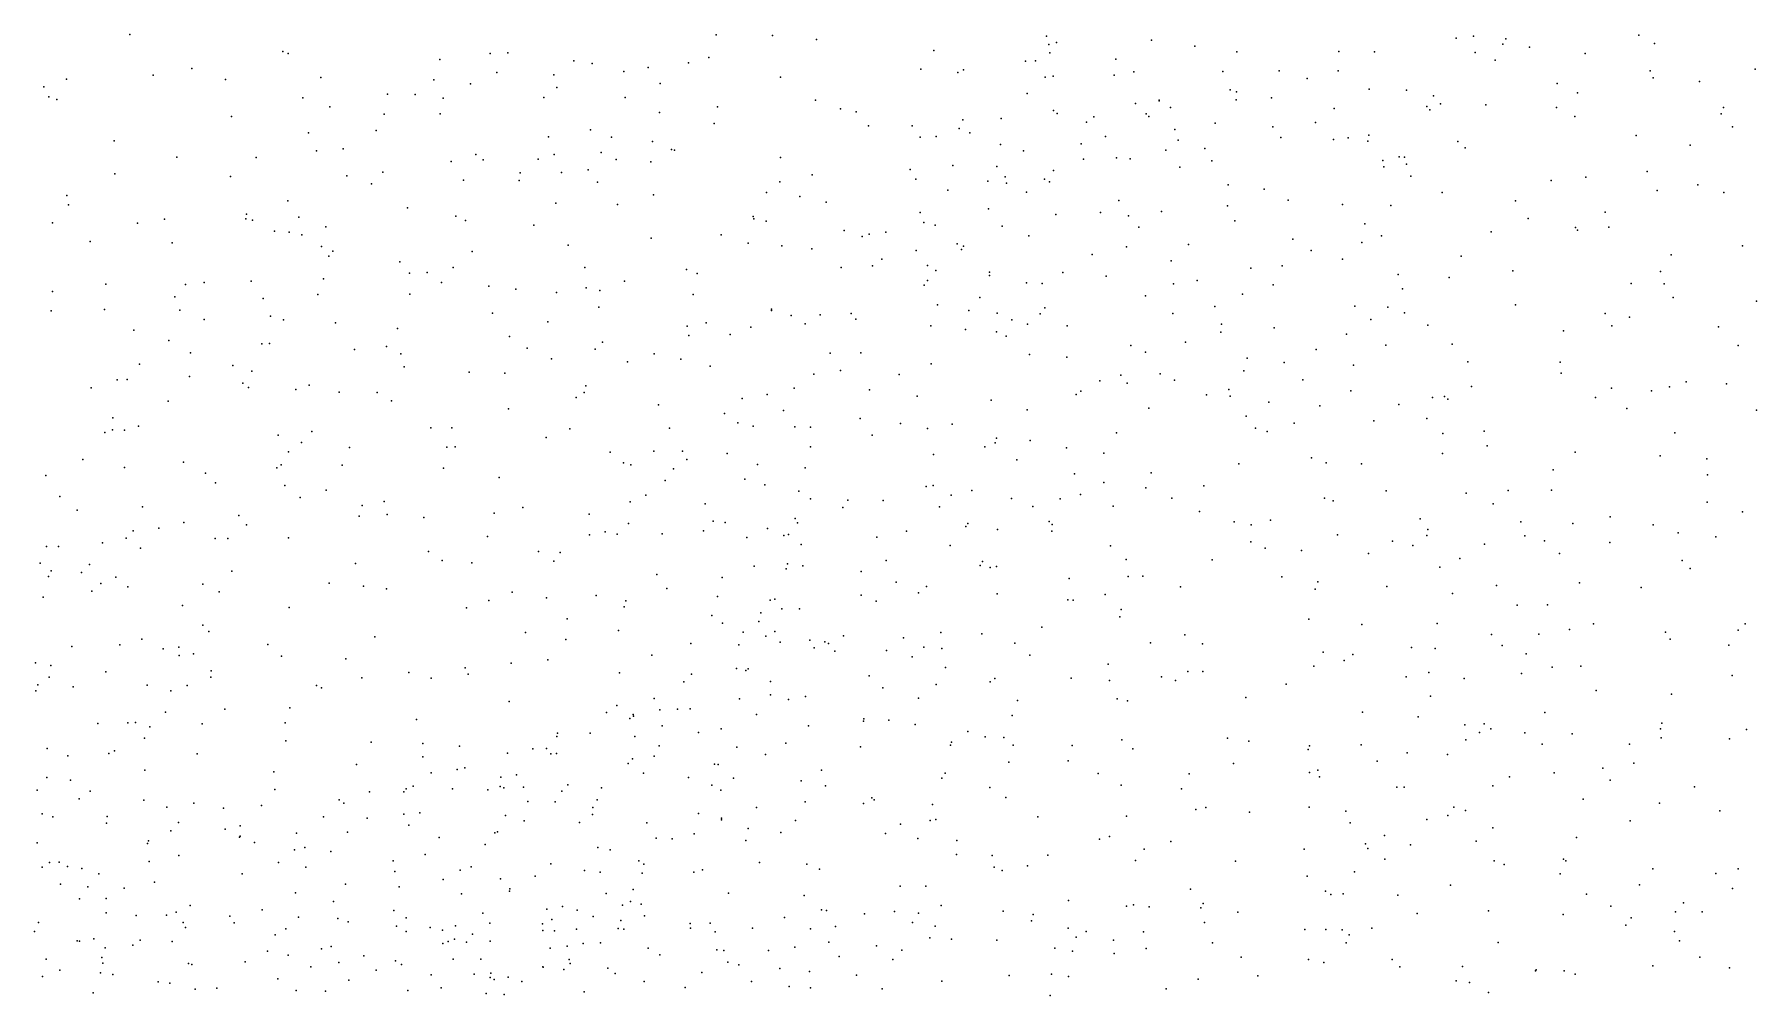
# Model space of a CAD drawing. Header units: metres. Extents: x -24.3 to 24.3, y -27.7 to 27.7.
# Drawn here: x -9.23 to -6.21, y 3.393 to 5.078 of the extents above; entities that cross this region are included whole.
import ezdxf

# ---------------------------------------------------------------- set-up
doc = ezdxf.new("R2010")
doc.units = ezdxf.units.M

msp = doc.modelspace()

# ---------------------------------------------------------------- linework, layer by layer
for p in [(-9.0624, 5.0783, -16.0435), (-8.0343, 5.0776, 25.9409), (-7.9355, 5.0762, -14.3104), (-7.4552, 5.0754, -21.691), (-6.7064, 5.0752, 22.313), (-6.4162, 5.0772, 0.6015), (-8.794, 5.0481, 14.1369), (-8.7846, 5.0451, 15.2325), (-8.4305, 5.0447, 15.3175), (-8.3997, 5.0463, 20.6297), (-7.8583, 5.0697, 21.6831), (-7.6524, 5.0503, -18.3845), (-7.4508, 5.0606, 24.6989), (-7.4494, 5.0462, 25.8834), (-7.4377, 5.0644, 23.1946), (-7.271, 5.0681, 23.5625), (-7.1949, 5.0576, 23.4334), (-7.121, 5.0478, 21.7933), (-6.9423, 5.0482, 21.9773), (-6.8796, 5.0479, 23.1555), (-6.7368, 5.0719, 23.0774), (-6.7036, 5.0468, 22.4634), (-6.6551, 5.061, 18.2451), (-6.6497, 5.0704, 22.5732), (-6.608, 5.056, 15.0226), (-6.5103, 5.0451, 18.8108), (-6.3887, 5.0622, 19.4155), (-8.9537, 5.0184, -14.7316), (-8.5187, 5.0345, 19.3454), (-8.2841, 5.0319, -1.5922), (-8.2517, 5.0271, 20.9364), (-8.1963, 5.0135, 15.3211), (-8.1536, 5.0205, 21.3199), (-8.0828, 5.0288, 18.6435), (-8.0469, 5.0379, -7.9196), (-7.6753, 5.0176, 23.9302), (-7.6005, 5.016, 15.2027), (-7.4917, 5.0316, -20.0489), (-7.4745, 5.0321, -0.7698), (-7.3334, 5.0352, 23.9701), (-7.1456, 5.0131, 25.0671), (-7.0468, 5.0142, 21.8897), (-6.9434, 5.0143, 18.3939), (-6.668, 5.0332, 22.7576), (-6.3965, 5.0142, 14.9893), (-6.2122, 5.0175, 19.8207), (-9.213, 4.9866, -6.2354), (-9.1736, 4.9998, 15.268), (-9.0216, 5.0069, 15.2474), (-8.8945, 4.9995, -16.3352), (-8.7275, 5.0026, 19.6294), (-8.5292, 4.9988, 20.4329), (-8.4652, 4.9914, 20.5329), (-8.4186, 5.0118, 19.158), (-8.3187, 5.0074, 20.81), (-8.3138, 4.9851, 15.3216), (-8.1325, 4.9922, 21.4488), (-7.9215, 5.0031, 15.3229), (-7.6103, 5.0115, 21.6872), (-7.4573, 5.0031, 15.1529), (-7.4432, 5.0051, 24.5186), (-7.3366, 5.0068, 15.1125), (-7.3018, 5.0126, 24.9714), (-6.9978, 5.001, 23.206), (-6.5598, 4.9922, 18.308), (-6.3911, 5.0024, 18.2071), (-6.3101, 4.9958, 18.4085), (-9.2042, 4.9687, -15.2209), (-9.1902, 4.964, -15.661), (-8.759, 4.9669, 19.8797), (-8.6107, 4.9735, 20.3142), (-8.5619, 4.9728, 25.9729), (-8.5132, 4.9663, -1.7567), (-8.3366, 4.9678, 25.9334), (-8.1941, 4.9679, 21.1992), (-7.86, 4.9628, 18.6794), (-7.4891, 4.9749, -20.5312), (-7.2991, 4.9572, 14.1319), (-7.2574, 4.9633, 22.8139), (-7.2574, 4.9619, 25.1061), (-7.1329, 4.9813, 25.4285), (-7.1227, 4.9638, 15.0437), (-7.1217, 4.9778, 25.2848), (-7.0607, 4.9671, 18.489), (-6.8892, 4.9823, 22.0744), (-6.8235, 4.9805, 22.9683), (-6.7763, 4.9708, 22.3239), (-6.7643, 4.9569, 22.7498), (-6.6845, 4.9548, 0.242), (-6.5239, 4.9761, 14.9727), (-8.8841, 4.9345, 26.0715), (-8.7118, 4.9515, 20.0424), (-8.6162, 4.9386, 15.2991), (-8.518, 4.9391, -9.0482), (-8.1339, 4.9415, -8.1847), (-8.0375, 4.9223, 21.5643), (-8.032, 4.9515, 15.3257), (-7.816, 4.9477, 25.867), (-7.7889, 4.9423, 21.6743), (-7.6015, 4.9286, 24.7555), (-7.5348, 4.9307, -21.2827), (-7.4427, 4.945, 24.874), (-7.4363, 4.9396, 24.4103), (-7.3848, 4.9243, 25.0174), (-7.372, 4.9339, 21.7431), (-7.2803, 4.939, 23.8617), (-7.2753, 4.9342, 18.5996), (-7.2378, 4.9501, 25.6577), (-7.1594, 4.9225, -0.3669), (-6.9834, 4.924, 22.013), (-6.9508, 4.9483, 14.9867), (-6.7878, 4.9521, 18.3441), (-6.7829, 4.9463, 22.3794), (-6.561, 4.9501, -23.6936), (-6.5283, 4.9344, 0.4723), (-6.2717, 4.9392, -13.7827), (-6.2676, 4.9501, 14.9303), (-8.7491, 4.9059, 26.0719), (-8.6304, 4.9097, 19.3955), (-8.3284, 4.8986, -8.7822), (-8.2549, 4.9112, 20.9804), (-8.2178, 4.898, -7.2971), (-7.7674, 4.918, 24.2075), (-7.6904, 4.9178, -22.4913), (-7.6767, 4.8984, 21.6864), (-7.6486, 4.8994, 18.7112), (-7.608, 4.9136, -22.9871), (-7.5895, 4.9058, 23.262), (-7.3516, 4.8996, 24.1705), (-7.2299, 4.9115, 25.4538), (-7.2244, 4.893, 21.8368), (-7.0581, 4.9165, 14.1103), (-7.0442, 4.8978, 25.2577), (-6.9517, 4.8943, 18.4787), (-6.9258, 4.8968, -0.084), (-6.8899, 4.9014, 23.089), (-6.4211, 4.9009, 22.0909), (-6.2519, 4.9162, 18.4911), (-9.0898, 4.892, -9.4443), (-8.9802, 4.863, 15.243), (-8.841, 4.8626, 19.7436), (-8.7353, 4.874, 19.4819), (-8.6881, 4.8776, 20.2262), (-8.4558, 4.8676, 15.3456), (-8.3185, 4.868, 18.8401), (-8.236, 4.8712, 25.9256), (-8.1461, 4.8903, -7.7479), (-8.1127, 4.8764, 18.6937), (-8.1073, 4.8751, 14.0268), (-7.9215, 4.8627, 21.6184), (-7.5355, 4.8853, 25.7285), (-7.4955, 4.874, 24.7362), (-7.3941, 4.8866, 25.6684), (-7.332, 4.8622, 25.2838), (-7.2458, 4.8752, 15.0889), (-7.1771, 4.8782, 23.5841), (-6.8913, 4.8912, -14.0247), (-6.8367, 4.8634, 22.4103), (-6.8274, 4.8633, 18.4393), (-6.734, 4.8903, 14.0355), (-6.7208, 4.8792, 14.9359), (-6.3264, 4.8842, 13.9056), (-9.0887, 4.8337, 26.0527), (-8.6188, 4.8369, 20.4104), (-8.4989, 4.8557, 20.5754), (-8.4427, 4.8587, -17.0074), (-8.3781, 4.8357, 18.9467), (-8.3466, 4.8593, 26.0225), (-8.3055, 4.8363, -7.0833), (-8.2586, 4.8407, 21.0856), (-8.2095, 4.8592, 15.3388), (-8.1488, 4.8548, -17.3813), (-7.8658, 4.8319, 18.7283), (-7.6942, 4.8412, 25.736), (-7.619, 4.8487, 15.2231), (-7.5424, 4.847, 21.7119), (-7.4429, 4.8399, 15.1487), (-7.39, 4.8597, 24.3143), (-7.3083, 4.8603, 24.059), (-7.2215, 4.8458, 23.7436), (-7.1653, 4.8569, 22.5871), (-6.8652, 4.8573, 22.9803), (-6.8633, 4.8461, 14.9401), (-6.8237, 4.8508, 22.8678), (-6.4016, 4.8382, 14.891), (-8.8857, 4.8292, -9.2604), (-8.6822, 4.8304, 15.2892), (-8.6387, 4.8165, 26.1341), (-8.4776, 4.8226, -6.9344), (-8.3796, 4.8222, 20.775), (-8.2425, 4.8191, 18.7447), (-7.9228, 4.8201, 15.3417), (-7.6841, 4.8247, -22.0723), (-7.6279, 4.8055, 25.6429), (-7.558, 4.8211, 24.9885), (-7.5277, 4.8287, 25.1252), (-7.5254, 4.8177, 18.7222), (-7.4898, 4.8017, 24.5326), (-7.4587, 4.8244, 25.5122), (-7.4495, 4.8198, 25.2588), (-7.1363, 4.8148, 15.0361), (-7.0732, 4.8071, 21.9933), (-6.8161, 4.8296, 22.7265), (-6.5698, 4.8221, 18.416), (-6.509, 4.8283, 18.4477), (-6.3841, 4.8046, 18.4978), (-6.3126, 4.8144, 0.7348), (-9.1729, 4.7957, 15.2615), (-9.17, 4.7794, -6.5154), (-8.7853, 4.7865, 20.0781), (-8.5756, 4.7742, 20.5171), (-8.3155, 4.7825, 20.9141), (-8.2073, 4.7803, 21.2726), (-8.1439, 4.7968, 25.8886), (-7.9459, 4.801, -1.2803), (-7.8875, 4.7943, 25.7318), (-7.8414, 4.7843, 23.8558), (-7.557, 4.7722, 23.089), (-7.3283, 4.7873, 25.1957), (-7.1375, 4.778, 23.6624), (-7.0313, 4.7877, 23.4662), (-6.9361, 4.7802, 23.2755), (-6.8515, 4.7784, 22.5301), (-6.761, 4.8014, 25.4546), (-6.6325, 4.7867, -13.9134), (-6.267, 4.8012, 19.7564), (-9.1979, 4.7478, 26.036), (-9.049, 4.7471, 15.2565), (-9.0014, 4.7542, 26.1524), (-8.8588, 4.7549, -6.7118), (-8.8579, 4.7631, 26.1934), (-8.8475, 4.7527, 19.4988), (-8.7662, 4.7581, -14.6432), (-8.4906, 4.7598, 26.1578), (-8.4737, 4.752, -14.4342), (-8.3538, 4.7438, 18.8218), (-7.9694, 4.7592, 18.7408), (-7.968, 4.7548, 21.5916), (-7.9464, 4.7507, -14.2551), (-7.6766, 4.7659, 24.8874), (-7.6699, 4.7484, 18.7619), (-7.6501, 4.7439, 25.4175), (-7.533, 4.7421, -18.614), (-7.4387, 4.7623, -0.7697), (-7.3606, 4.7661, 18.7116), (-7.3113, 4.76, 24.1229), (-7.2536, 4.7678, 23.9409), (-7.125, 4.7517, 18.617), (-6.8966, 4.7462, 18.5022), (-6.6103, 4.7555, 22.0673), (-6.4754, 4.7664, 25.5032), (-9.1319, 4.7153, -2.0669), (-8.9884, 4.7131, -16.1907), (-8.8086, 4.7331, 14.2805), (-8.7829, 4.7318, 15.2685), (-8.7608, 4.7267, 19.3375), (-8.7189, 4.7409, 20.341), (-8.1483, 4.7208, 21.4734), (-8.0256, 4.7269, 15.38), (-7.9784, 4.712, 25.7689), (-7.8097, 4.7343, 24.677), (-7.7785, 4.7242, 15.3196), (-7.7662, 4.7282, 21.6863), (-7.737, 4.7313, 25.5017), (-7.6116, 4.7114, 24.89), (-7.4858, 4.7253, -19.2119), (-7.2931, 4.7402, 14.1811), (-7.0233, 4.7191, 14.9695), (-6.902, 4.7136, 22.382), (-6.8673, 4.725, 23.1267), (-6.6751, 4.7324, 14.857), (-6.5273, 4.74, 18.8749), (-6.5239, 4.735, 14.8275), (-6.4689, 4.7406, 19.0951), (-8.7264, 4.7064, -16.6272), (-8.7132, 4.6892, -8.9811), (-8.7067, 4.6984, 19.2301), (-8.4623, 4.6977, 20.7612), (-8.294, 4.7086, 21.0251), (-7.9193, 4.7074, 24.2623), (-7.8664, 4.7023, 23.5668), (-7.744, 4.6844, 23.3006), (-7.6838, 4.6997, -21.741), (-7.6039, 4.7012, 25.0962), (-7.6005, 4.707, -0.9371), (-7.3747, 4.6927, 24.3252), (-7.3147, 4.7059, 15.1063), (-7.2365, 4.6814, 18.6909), (-7.2059, 4.7102, -23.6596), (-6.9909, 4.6997, 18.5613), (-6.9359, 4.684, 23.3821), (-6.7279, 4.6894, -23.7618), (-6.3597, 4.6918, 19.4888), (-6.2348, 4.7078, 14.8188), (-8.589, 4.6794, 19.0639), (-8.5722, 4.6598, 15.3707), (-8.541, 4.6608, 14.143), (-8.4955, 4.6696, -7.1761), (-8.2644, 4.6696, -7.9907), (-8.086, 4.666, -1.4451), (-8.0675, 4.659, 25.9108), (-7.815, 4.6695, -22.8786), (-7.7604, 4.6724, -1.1), (-7.6638, 4.6734, 25.156), (-7.6492, 4.6644, 14.1406), (-7.555, 4.6553, -20.1413), (-7.5548, 4.6613, 24.5949), (-7.4266, 4.6609, 18.7442), (-7.3504, 4.6545, 21.8749), (-7.0969, 4.6687, 22.4057), (-7.042, 4.6724, 23.5982), (-6.8386, 4.6576, 22.7808), (-6.7487, 4.6519, 18.4501), (-6.6373, 4.6637, 0.336), (-6.3783, 4.6625, 14.7884), (-9.1983, 4.6278, 26.1055), (-9.1046, 4.6406, 15.2549), (-8.9649, 4.6397, 19.8426), (-8.9318, 4.6435, 19.9633), (-8.8499, 4.6459, 26.2603), (-8.733, 4.6224, 26.3063), (-8.723, 4.65, 20.4407), (-8.5717, 4.6227, 20.6905), (-8.5158, 4.6431, 18.9308), (-8.4331, 4.6371, 20.8774), (-8.3856, 4.6314, -8.4095), (-8.3141, 4.6258, 15.43), (-8.2623, 4.6342, 21.2065), (-8.2383, 4.6292, 26.1193), (-8.1953, 4.6458, 15.4165), (-8.0745, 4.6221, 18.7579), (-7.6695, 4.6388, 25.3313), (-7.6639, 4.6471, 15.2817), (-7.4902, 4.6427, 24.491), (-7.4624, 4.6415, 21.8032), (-7.2322, 4.6412, -0.5042), (-7.191, 4.6467, 15.0467), (-7.1111, 4.6227, 23.7217), (-7.0577, 4.6395, 22.1578), (-6.8305, 4.6324, 23.2116), (-6.4295, 4.6415, 0.6343), (-6.372, 4.641, 18.5773), (-9.2004, 4.5939, -6.7675), (-9.1068, 4.596, -15.4392), (-8.9837, 4.618, 19.7139), (-8.9746, 4.5949, -9.1138), (-8.8288, 4.6151, 20.329), (-8.24, 4.6001, 18.7457), (-7.9371, 4.5967, 15.4126), (-7.937, 4.5941, 18.7649), (-7.6459, 4.604, 24.8449), (-7.5912, 4.5942, -18.2839), (-7.5722, 4.617, -20.5234), (-7.458, 4.5986, -14.108), (-7.2812, 4.6197, 25.393), (-7.1601, 4.6015, 22.0343), (-6.9141, 4.6018, 22.4339), (-6.8564, 4.6003, 18.516), (-6.6324, 4.6044, 14.76), (-6.3562, 4.6172, 25.6175), (-6.2099, 4.6103, 21.6193), (-8.9318, 4.5783, 20.1871), (-8.8158, 4.584, 19.2428), (-8.7929, 4.5778, -7.0573), (-8.7016, 4.5724, 15.3307), (-8.5928, 4.5629, 26.3505), (-8.4263, 4.5895, 15.4551), (-8.3297, 4.5744, -8.1909), (-8.0852, 4.5669, 25.9946), (-8.0518, 4.5727, 15.4375), (-7.9735, 4.5648, 21.5919), (-7.9028, 4.5853, -1.2524), (-7.878, 4.5708, 25.6006), (-7.8518, 4.5868, 24.8918), (-7.7974, 4.5888, 21.6928), (-7.7895, 4.5791, 15.3569), (-7.6578, 4.5671, 18.7732), (-7.597, 4.5608, -20.9354), (-7.5416, 4.5898, 18.7563), (-7.5156, 4.5777, -19.5687), (-7.4886, 4.5703, -18.8905), (-7.4661, 4.5885, 22.8208), (-7.4188, 4.5674, 24.3609), (-7.2334, 4.5887, 23.9702), (-7.1481, 4.5701, 14.9427), (-7.056, 4.5639, 14.8677), (-6.8862, 4.5782, 23.4433), (-6.8275, 4.5899, 22.6438), (-6.7866, 4.5682, 22.8837), (-6.4754, 4.589, 18.5436), (-6.4635, 4.5672, -23.8233), (-6.4327, 4.5827, 21.7467), (-6.2767, 4.5655, 14.738), (-9.0552, 4.5598, 14.755), (-8.994, 4.5415, 19.5097), (-8.8308, 4.5356, -1.9064), (-8.8177, 4.5361, 14.4716), (-8.6123, 4.531, -16.8554), (-8.3969, 4.5488, 18.7447), (-8.2334, 4.5386, -17.3529), (-8.0824, 4.5505, 14.0963), (-8.0098, 4.552, 25.8537), (-7.5425, 4.5567, 21.7756), (-7.5259, 4.5491, 15.2377), (-7.3072, 4.533, 22.5512), (-7.2111, 4.5388, 18.6713), (-7.1494, 4.556, 23.8224), (-6.9287, 4.5528, 23.5614), (-6.8602, 4.5337, 14.7669), (-6.7434, 4.5353, 22.9927), (-6.5487, 4.5584, 18.6508), (-6.2419, 4.5326, 19.6733), (-9.0453, 4.4999, 19.6918), (-8.9561, 4.5197, -14.9258), (-8.6684, 4.5261, 18.9731), (-8.5872, 4.5183, 18.8683), (-8.3659, 4.5279, 21.1411), (-8.3232, 4.5097, 15.4812), (-8.2465, 4.5264, 26.2027), (-8.1899, 4.5039, 15.4683), (-8.143, 4.5185, 26.0968), (-8.096, 4.509, 21.5227), (-7.8342, 4.5196, 14.1431), (-7.7807, 4.5197, 25.1908), (-7.6573, 4.5005, 15.3204), (-7.4849, 4.5172, 24.4497), (-7.4191, 4.5124, 21.8631), (-7.2817, 4.5209, 24.1346), (-7.1034, 4.5106, 22.1901), (-7.0382, 4.5032, 22.2986), (-6.9821, 4.5259, 18.5902), (-6.716, 4.504, 18.4769), (-6.5541, 4.5036, 0.4715), (-9.0844, 4.4724, -1.9926), (-9.0672, 4.473, 19.8733), (-8.9578, 4.4786, 20.3004), (-8.8819, 4.498, 26.3329), (-8.8486, 4.488, 15.2818), (-8.5812, 4.4956, -8.4462), (-8.4676, 4.4859, -7.9288), (-8.4046, 4.4841, 14.1551), (-8.0446, 4.4965, -17.6082), (-7.8629, 4.4823, 18.747), (-7.8162, 4.4891, 25.3084), (-7.7132, 4.4818, -21.4268), (-7.3613, 4.4707, 15.0726), (-7.3247, 4.4811, -0.6641), (-7.2555, 4.4831, 14.942), (-7.2303, 4.4718, 24.0206), (-7.1092, 4.4884, 18.6282), (-7.0054, 4.4725, 23.7192), (-6.9165, 4.4986, 22.4955), (-6.5527, 4.4846, 18.3531), (-9.1301, 4.4587, 26.2331), (-8.8641, 4.4667, 19.1695), (-8.8542, 4.4593, -8.8255), (-8.7716, 4.4557, 20.5961), (-8.7478, 4.4635, -7.2986), (-8.6951, 4.4509, 15.362), (-8.6285, 4.4502, 20.8198), (-8.2798, 4.4415, 18.6815), (-8.2659, 4.4503, -1.6116), (-8.2631, 4.4621, 21.3985), (-7.9889, 4.4399, 23.5834), (-7.9449, 4.447, 21.6238), (-7.8975, 4.4581, -22.2488), (-7.7655, 4.4552, 25.04), (-7.6817, 4.4438, 23.033), (-7.403, 4.447, 24.2982), (-7.3948, 4.4527, 25.4864), (-7.3137, 4.467, 21.9737), (-7.1743, 4.4461, 14.8464), (-7.1355, 4.4557, 25.6002), (-7.1332, 4.4438, -0.3596), (-6.9212, 4.4535, 23.6343), (-6.7784, 4.4419, 22.7306), (-6.7573, 4.4433, 25.7089), (-6.71, 4.4611, 23.1192), (-6.4922, 4.4415, 14.1084), (-6.4644, 4.4579, 14.6697), (-6.3942, 4.4533, 17.8509), (-6.3625, 4.4602, 21.5755), (-6.3334, 4.4693, 14.6825), (-6.2624, 4.4658, 18.6481), (-8.9951, 4.4351, 19.387), (-8.6035, 4.4356, -7.7152), (-8.3984, 4.4219, 18.6629), (-8.1351, 4.429, 24.1254), (-8.0199, 4.4138, 26.0161), (-7.9162, 4.4187, 25.7439), (-7.552, 4.4369, 24.522), (-7.4888, 4.4199, -19.2303), (-7.2756, 4.4232, 18.6755), (-7.065, 4.4335, 22.2301), (-6.9755, 4.4273, 22.392), (-6.837, 4.4292, 23.5537), (-6.7513, 4.4388, 23.3124), (-6.4372, 4.4223, 19.1818), (-6.2099, 4.4196, 17.4654), (-9.106, 4.3804, 15.2812), (-9.093, 4.3848, -8.9375), (-9.092, 4.4059, 19.9864), (-9.0715, 4.3846, 19.5309), (-9.0471, 4.3911, 20.2017), (-8.7435, 4.3822, -7.5022), (-8.5344, 4.3884, 21.0465), (-8.4977, 4.3883, 26.4051), (-8.291, 4.3867, 15.5303), (-8.1163, 4.3879, 21.5165), (-7.9961, 4.397, 15.479), (-7.9693, 4.3916, 25.0084), (-7.8961, 4.3901, 23.3412), (-7.869, 4.3896, -17.8669), (-7.782, 4.4047, 21.7102), (-7.711, 4.3959, 15.3668), (-7.6639, 4.3874, 24.6585), (-7.6203, 4.395, 21.7739), (-7.3321, 4.3798, 14.2549), (-7.105, 4.4087, -23.7609), (-7.0887, 4.388, 23.8753), (-7.0678, 4.3821, 22.3052), (-7.0206, 4.3966, 14.7228), (-6.881, 4.4005, -13.9104), (-6.7878, 4.4046, 14.6653), (-6.6873, 4.3827, 22.9588), (-6.3534, 4.3795, 18.6058), (-8.8024, 4.3756, 15.335), (-8.7615, 4.363, -8.4707), (-8.6771, 4.3539, 26.4584), (-8.5067, 4.3546, 18.6798), (-8.4922, 4.3549, -14.5166), (-8.3321, 4.3717, 26.3562), (-7.8689, 4.3552, 25.4396), (-7.7607, 4.3756, 24.862), (-7.5633, 4.3549, 18.719), (-7.5452, 4.3621, 15.2377), (-7.5426, 4.3701, -19.8285), (-7.4836, 4.3663, 21.8802), (-7.4202, 4.3534, 15.0741), (-6.7599, 4.3786, 21.9048), (-6.682, 4.357, 23.2287), (-9.1447, 4.3327, 19.7831), (-9.0716, 4.3188, 26.3271), (-8.9683, 4.3283, 15.302), (-8.7969, 4.3233, -16.6034), (-8.7842, 4.3466, 20.7114), (-8.6899, 4.3228, 20.8874), (-8.2201, 4.3457, 26.3052), (-8.1969, 4.3273, 18.6555), (-8.1837, 4.3235, 24.5258), (-8.1434, 4.3477, 26.2135), (-8.0934, 4.3474, -1.4808), (-8.0858, 4.3329, 15.5273), (-8.0152, 4.3437, 21.5884), (-7.9617, 4.3244, 18.6997), (-7.653, 4.3418, -1.0369), (-7.5072, 4.3326, 24.3456), (-7.3546, 4.3442, 22.0054), (-7.1176, 4.3254, 14.7207), (-6.9903, 4.336, 23.7802), (-6.9645, 4.327, 18.5266), (-6.9026, 4.3255, 23.6824), (-6.7607, 4.3434, 0.1829), (-6.5279, 4.346, 14.6529), (-6.3791, 4.3394, 0.7176), (-6.2972, 4.334, 19.4477), (-9.2098, 4.3047, 15.3121), (-8.9297, 4.309, -8.6454), (-8.9122, 4.2921, 20.5641), (-8.8048, 4.3183, 18.9664), (-8.5125, 4.318, 15.4823), (-8.4148, 4.3012, 21.2573), (-8.1236, 4.2963, 23.8503), (-8.1088, 4.3166, 14.1607), (-7.984, 4.2987, 26.0409), (-7.9489, 4.2886, 25.8917), (-7.8782, 4.3182, 15.4544), (-7.406, 4.3075, 22.533), (-7.3544, 4.2928, 24.1292), (-7.2714, 4.3094, 22.0977), (-6.5665, 4.3146, 18.4695), (-6.2961, 4.3058, 14.6599), (-9.1849, 4.2679, 19.958), (-8.7906, 4.2876, -7.7481), (-8.764, 4.266, 26.4704), (-8.7182, 4.2793, 15.408), (-8.6162, 4.259, 14.4445), (-8.1853, 4.2589, 15.5628), (-8.1577, 4.2704, 21.5019), (-7.8896, 4.2773, 25.2261), (-7.8686, 4.2638, 24.9681), (-7.8035, 4.2618, 25.4572), (-7.7412, 4.2611, -21.1787), (-7.6658, 4.2856, -23.4285), (-7.6536, 4.2872, 15.3162), (-7.6224, 4.2702, 22.8187), (-7.5861, 4.2788, -14.1144), (-7.5162, 4.2648, 15.1582), (-7.4312, 4.2638, 24.2252), (-7.3952, 4.2718, -23.6653), (-7.281, 4.2834, 24.0349), (-7.2352, 4.2649, -0.5362), (-7.1791, 4.287, 22.216), (-6.9678, 4.2651, -0.1152), (-6.9521, 4.2607, 22.4347), (-6.8594, 4.2781, 22.5342), (-6.719, 4.2741, 23.3739), (-6.6454, 4.2785, 23.0098), (-6.5693, 4.2793, 18.6759), (-6.2965, 4.2583, 18.5484), (-9.155, 4.2439, 20.099), (-9.0401, 4.25, 19.3768), (-8.8714, 4.2348, 20.6857), (-8.6605, 4.2334, 18.6775), (-8.6553, 4.2522, -1.7721), (-8.6109, 4.2362, 21.1173), (-8.5468, 4.2313, 18.6204), (-8.4237, 4.2388, 26.446), (-8.3731, 4.2485, 15.5882), (-8.2572, 4.2372, 18.5928), (-8.0533, 4.2551, 26.1638), (-7.896, 4.2295, 25.3396), (-7.8124, 4.2486, 24.7882), (-7.6427, 4.2502, 24.4621), (-7.4787, 4.2506, 21.9477), (-7.338, 4.251, 14.8495), (-7.1866, 4.2419, 18.5708), (-6.7999, 4.2289, 23.592), (-6.6717, 4.2553, 18.4089), (-6.4664, 4.2326, 17.7792), (-6.2348, 4.2413, 21.3184), (-9.0567, 4.208, -15.7697), (-9.0118, 4.2126, 26.4043), (-8.9676, 4.2222, -7.5532), (-8.858, 4.2185, -8.3379), (-8.4352, 4.1979, 18.5763), (-8.2562, 4.2006, 24.2267), (-8.2288, 4.2058, 21.4157), (-8.2079, 4.2021, 26.3695), (-8.1879, 4.2208, -14.3273), (-8.1292, 4.2023, 18.607), (-8.0563, 4.2079, 15.5562), (-8.0394, 4.225, -22.4809), (-8.0183, 4.2223, 23.4618), (-7.9443, 4.212, -21.9184), (-7.9158, 4.1994, 23.2309), (-7.9073, 4.2013, 25.116), (-7.8918, 4.2217, 25.561), (-7.7005, 4.2072, 21.7875), (-7.5964, 4.2154, 18.652), (-7.5931, 4.2206, 21.8646), (-7.541, 4.2103, 24.3038), (-7.4502, 4.2242, -0.8515), (-7.4456, 4.2073, 14.987), (-7.4451, 4.219, 18.6397), (-7.1262, 4.2235, -13.9662), (-7.0962, 4.2184, 23.9296), (-7.0622, 4.2265, 14.6257), (-6.9449, 4.2006, 25.8465), (-6.7881, 4.1995, -23.8878), (-6.7865, 4.2101, 22.6303), (-6.6235, 4.2238, 23.1219), (-6.6165, 4.1993, 0.4062), (-6.5323, 4.2209, 21.5901), (-6.391, 4.2184, 17.5135), (-6.3476, 4.2046, 19.271), (-9.2083, 4.1802, 19.7738), (-9.1876, 4.1805, -8.477), (-9.1103, 4.1866, 26.3095), (-9.0686, 4.1947, -1.923), (-9.0439, 4.1775, -15.4485), (-8.9126, 4.1944, 15.3822), (-8.8906, 4.1942, 19.0518), (-8.784, 4.1956, 18.7365), (-8.5385, 4.1714, 15.5284), (-8.3457, 4.1717, 21.3237), (-8.3078, 4.1698, -1.6154), (-7.9804, 4.1959, 25.2735), (-7.8853, 4.1836, 18.6458), (-7.7525, 4.1969, 18.6546), (-7.6237, 4.1822, -18.6077), (-7.343, 4.1818, 22.3635), (-7.0969, 4.1888, -0.3435), (-7.0717, 4.1772, 18.4899), (-7.0078, 4.1731, 14.299), (-6.8903, 4.1683, 23.7254), (-6.8481, 4.1898, 18.4064), (-6.8128, 4.1819, 14.5582), (-6.6872, 4.1842, 22.8316), (-6.5815, 4.1903, 18.2305), (-6.5553, 4.1679, 14.5918), (-6.467, 4.1876, 18.9979), (-6.2811, 4.1974, -13.6368), (-9.2195, 4.1511, 19.9813), (-9.2004, 4.1378, 19.6543), (-9.133, 4.149, 15.3649), (-8.8836, 4.1372, 14.9194), (-8.6665, 4.1508, 15.4793), (-8.5147, 4.156, 21.1875), (-8.4626, 4.1519, 15.6189), (-8.3187, 4.1544, 15.723), (-7.9674, 4.1459, 26.0619), (-7.9117, 4.1411, 25.6743), (-7.9089, 4.1497, 25.8088), (-7.8822, 4.1465, 24.8059), (-7.7362, 4.1556, -18.2751), (-7.5712, 4.1468, 15.138), (-7.567, 4.1539, -19.5015), (-7.5538, 4.1436, -19.1421), (-7.5425, 4.1451, 14.2732), (-7.3152, 4.1574, 14.765), (-7.1643, 4.1568, 22.2489), (-6.7651, 4.1441, 21.7651), (-6.7305, 4.1596, 23.4954), (-6.3406, 4.1561, 14.6408), (-6.3263, 4.1416, 14.1225), (-9.2053, 4.1279, 26.2201), (-9.1472, 4.1346, 20.2276), (-9.1132, 4.1154, 19.4616), (-9.0869, 4.1264, 20.377), (-9.0657, 4.1099, 19.3494), (-8.9343, 4.1146, -8.1365), (-8.7129, 4.116, 18.6155), (-8.6529, 4.1106, 14.6281), (-8.1381, 4.1311, 21.453), (-8.0235, 4.126, 18.5938), (-7.7801, 4.1363, 24.5938), (-7.7187, 4.1179, 24.4484), (-7.6653, 4.1103, 21.8644), (-7.415, 4.1242, 24.1136), (-7.3119, 4.128, 18.5606), (-7.2861, 4.1281, 22.1785), (-7.2198, 4.1099, 24.0056), (-7.0424, 4.1273, 22.0195), (-6.9793, 4.1183, 14.5536), (-6.8582, 4.11, 22.551), (-6.6661, 4.112, 23.2944), (-6.5204, 4.1166, 25.9607), (-6.4124, 4.1084, 0.7082), (-9.2146, 4.0918, 20.1127), (-9.1292, 4.102, -8.0013), (-8.9703, 4.0768, 20.6993), (-8.9059, 4.1011, 18.9435), (-8.6121, 4.1059, 26.505), (-8.433, 4.0855, 15.7198), (-8.3917, 4.1003, 18.5229), (-8.3315, 4.0904, 26.432), (-8.2449, 4.0944, 24.847), (-8.1928, 4.0853, 23.7521), (-8.1209, 4.1065, -17.8262), (-8.0322, 4.0924, 21.5373), (-7.9396, 4.0863, 25.2438), (-7.9312, 4.0879, 15.5355), (-7.78, 4.0953, 21.7825), (-7.7537, 4.0847, 15.3749), (-7.6795, 4.0991, 18.5636), (-7.5417, 4.0976, 24.2398), (-7.4177, 4.0869, 14.8286), (-7.4081, 4.0864, 22.1089), (-7.3521, 4.096, 25.8233), (-6.984, 4.1056, 23.8535), (-6.7431, 4.0982, 22.6704), (-6.6295, 4.0772, 18.3335), (-6.5764, 4.0782, -13.7252), (-8.783, 4.0735, 26.4876), (-8.4719, 4.0728, 26.4798), (-8.2953, 4.0534, 24.6131), (-8.1958, 4.0747, 15.6806), (-8.0416, 4.0595, 15.596), (-7.9597, 4.0489, 25.079), (-7.9562, 4.064, -1.3734), (-7.9189, 4.0708, 21.6382), (-7.888, 4.0709, 24.6517), (-7.3265, 4.0568, 24.0473), (-7.3242, 4.07, -0.6932), (-6.9952, 4.053, 22.4208), (-9.0416, 4.0178, 20.5924), (-8.9344, 4.0425, 15.4836), (-8.924, 4.0315, 18.8475), (-8.6331, 4.0217, 18.5538), (-8.3684, 4.0293, 15.8218), (-8.2976, 4.0171, 21.2902), (-8.2057, 4.0331, 26.3575), (-8.0234, 4.0459, 24.9484), (-7.9868, 4.0301, 24.7337), (-7.9473, 4.023, 25.9423), (-7.9313, 4.0313, 25.7958), (-7.8108, 4.0236, 22.9163), (-7.7058, 4.0202, 24.2769), (-7.6405, 4.0298, -19.9871), (-7.5686, 4.0273, 21.994), (-7.4632, 4.0388, 18.5033), (-7.2126, 4.0252, 14.6177), (-6.9018, 4.0437, 23.7842), (-6.7698, 4.0453, 14.5019), (-6.6747, 4.0261, 23.4299), (-6.5918, 4.0266, 18.3882), (-6.538, 4.0347, 14.5554), (-6.4959, 4.0447, 18.2939), (-6.3698, 4.03, 14.5951), (-6.3614, 4.0179, 18.3243), (-6.2421, 4.0336, 14.6275), (-6.2298, 4.0445, 17.1634), (-9.1639, 4.005, 15.3771), (-9.0797, 4.0078, 26.3715), (-9.0041, 4.0007, 19.1477), (-8.9767, 4.0036, -1.8713), (-8.9757, 3.989, 19.019), (-8.9505, 3.992, -16.4873), (-8.8203, 4.0087, 20.9925), (-8.7963, 3.9881, 15.548), (-8.1469, 3.9899, 23.5444), (-8.0788, 4.0103, 18.4927), (-7.9945, 4.0079, 25.4782), (-7.9223, 4.0125, 18.4907), (-7.87, 4.0161, -21.4017), (-7.8623, 4.0026, 15.4667), (-7.8436, 4.0129, 25.6515), (-7.837, 4.0103, 24.3485), (-7.8263, 3.997, 14.3071), (-7.7358, 3.9981, 18.473), (-7.6903, 3.9869, -1.1202), (-7.6704, 4.004, 15.3056), (-7.6384, 4.0017, 25.7788), (-7.5103, 4.0107, 24.164), (-7.4843, 3.9898, 22.0999), (-7.2724, 4.0116, 18.4553), (-7.1816, 4.0095, 14.3614), (-6.9699, 3.9952, 14.5194), (-6.9178, 3.9912, 21.8166), (-6.8147, 4.0033, 18.2894), (-6.7735, 4.0013, 0.1408), (-6.656, 4.0066, 22.8555), (-6.6139, 3.9924, 23.1902), (-6.2588, 4.0075, 25.9913), (-9.228, 3.9763, 19.5802), (-9.2008, 3.9718, 15.5291), (-9.1047, 3.9605, 19.3241), (-8.9197, 3.9621, 18.6148), (-8.6836, 3.9831, -1.7501), (-8.5731, 3.9594, 26.5076), (-8.4745, 3.9677, -1.6635), (-8.4691, 3.9567, 21.1702), (-8.3936, 3.9758, -14.5106), (-8.3294, 3.9815, 24.2073), (-8.204, 3.9586, 25.1861), (-8.0777, 3.9565, -22.9328), (-7.9985, 3.9662, 26.0588), (-7.9823, 3.9628, 25.2288), (-7.9784, 3.9659, 25.3644), (-7.6322, 3.9683, 22.6126), (-7.347, 3.974, 14.7226), (-7.2069, 3.9614, -0.513), (-7.181, 3.9609, 18.3566), (-6.9863, 3.9704, 26.002), (-6.9332, 3.9806, 18.2955), (-6.7843, 3.9595, 23.6404), (-6.6223, 3.9578, 18.2175), (-6.5685, 3.9685, 21.4624), (-6.5179, 3.9705, 0.5523), (-9.2274, 3.9271, 26.2116), (-9.2236, 3.9377, 20.142), (-9.204, 3.9515, 20.2783), (-9.1619, 3.9344, 20.3943), (-9.0322, 3.937, 20.6995), (-8.9907, 3.9273, 18.8687), (-8.9616, 3.9366, 26.4685), (-8.9203, 3.9511, 15.5691), (-8.7351, 3.9369, 14.8968), (-8.7262, 3.9328, 15.6535), (-8.6557, 3.95, 21.0525), (-8.5343, 3.9496, 15.7873), (-8.0912, 3.9428, 24.7245), (-7.9392, 3.9436, 23.0765), (-7.7658, 3.9535, 21.7874), (-7.7423, 3.9327, 24.1862), (-7.6483, 3.9382, 18.3919), (-7.5537, 3.9432, -14.0764), (-7.5455, 3.949, 14.9736), (-7.4119, 3.9494, 22.1965), (-7.3445, 3.9452, -23.7306), (-7.2536, 3.9521, 22.1132), (-7.2287, 3.9451, 22.3113), (-7.0346, 3.939, -0.3018), (-6.8241, 3.952, 22.6196), (-6.7229, 3.949, 18.221), (-6.4911, 3.928, 18.1751), (-6.2524, 3.9543, -23.9533), (-8.7816, 3.8972, 18.5258), (-8.3971, 3.9084, 18.4365), (-8.2083, 3.9016, 26.3485), (-8.1431, 3.9141, 15.783), (-8.08, 3.8957, 25.1764), (-7.9934, 3.913, 25.5124), (-7.9391, 3.9201, 21.5343), (-7.9073, 3.912, 18.3765), (-7.8774, 3.9176, 24.2361), (-7.6792, 3.9142, 21.9055), (-7.5057, 3.9104, 22.4004), (-7.3313, 3.9133, 25.9794), (-7.3127, 3.9097, 18.3317), (-7.1055, 3.9154, 14.556), (-6.7814, 3.9178, 21.6373), (-6.3592, 3.9214, 18.2253), (-9.1186, 3.8701, 20.6135), (-9.0657, 3.871, 19.0303), (-9.0525, 3.8716, 26.3921), (-8.9998, 3.8897, 20.8436), (-8.9354, 3.8693, 18.5283), (-8.8956, 3.895, 15.1549), (-8.7899, 3.871, 21.0272), (-8.5598, 3.8771, 15.9676), (-8.2268, 3.8891, 18.3724), (-8.1856, 3.8785, 24.9353), (-8.1799, 3.8858, 21.3128), (-8.1795, 3.8826, 24.414), (-8.1332, 3.8939, -22.3982), (-8.1287, 3.8656, 24.2941), (-8.1019, 3.8952, 18.3685), (-7.9635, 3.886, 25.8586), (-7.8722, 3.8656, 24.1281), (-7.7757, 3.874, -20.7728), (-7.7751, 3.8779, -18.8227), (-7.7314, 3.8756, -20.472), (-7.6855, 3.8682, 24.04), (-7.515, 3.884, 18.3129), (-6.901, 3.89, -0.0944), (-6.803, 3.8815, 14.495), (-6.7213, 3.8678, 22.8654), (-6.6877, 3.8696, 23.3352), (-6.5812, 3.8895, 18.5949), (-6.376, 3.8705, 14.582), (-9.037, 3.8444, 18.6351), (-9.0275, 3.8639, 18.7531), (-8.7888, 3.8397, -16.9433), (-8.6393, 3.8373, 18.4501), (-8.3135, 3.8473, 24.4384), (-8.3126, 3.8532, 21.2291), (-8.2551, 3.8532, 24.6825), (-8.1768, 3.847, 25.0943), (-8.0654, 3.8542, 25.2941), (-8.0254, 3.8607, 24.1805), (-7.9121, 3.8355, -14.2291), (-7.6218, 3.837, 22.0595), (-7.5927, 3.8557, 15.1017), (-7.5626, 3.8464, -1.0122), (-7.5299, 3.8454, 24.0601), (-7.3228, 3.8412, 14.6753), (-7.1379, 3.8444, 22.4209), (-7.1, 3.8388, 23.9309), (-6.7195, 3.8415, 17.867), (-6.6957, 3.8541, 18.1261), (-6.6756, 3.8605, 23.0232), (-6.6164, 3.8539, 17.5402), (-6.5333, 3.8517, 17.292), (-6.3784, 3.8604, 0.7257), (-6.3772, 3.8451, 21.1917), (-6.2573, 3.8432, 18.1884), (-6.2277, 3.8592, 14.6356), (-9.2076, 3.8261, 20.4687), (-9.171, 3.8135, 19.3257), (-9.0993, 3.8172, 15.6736), (-9.0895, 3.8223, 20.8017), (-8.9442, 3.8167, 15.6902), (-8.5489, 3.8115, 16.206), (-8.5484, 3.8349, 21.0837), (-8.4842, 3.8302, 26.4494), (-8.4004, 3.818, 24.5642), (-8.356, 3.8254, 14.4762), (-8.332, 3.8264, 26.3973), (-8.3242, 3.8167, 24.86), (-8.3144, 3.8171, 16.0662), (-8.1811, 3.808, 18.2919), (-8.1431, 3.8125, 24.1336), (-8.1345, 3.8307, 23.3925), (-7.9978, 3.8285, 25.7247), (-7.9475, 3.8156, 18.2587), (-7.7809, 3.8288, 18.2606), (-7.6236, 3.8319, 18.2534), (-7.5136, 3.8319, 14.9353), (-7.41, 3.8312, 24.0449), (-7.3034, 3.8255, 22.3334), (-6.996, 3.8244, 22.5229), (-6.9936, 3.8309, 18.1426), (-6.9033, 3.8325, 23.7604), (-6.8224, 3.8183, 22.7127), (-6.7519, 3.8154, 23.4696), (-6.586, 3.8337, 14.5213), (-6.4326, 3.834, 14.2603), (-9.2079, 3.7753, 26.1774), (-9.036, 3.7882, 18.4859), (-8.81, 3.7855, 15.8265), (-8.665, 3.7979, 16.0541), (-8.534, 3.7837, 24.6009), (-8.4883, 3.7892, 14.7001), (-8.475, 3.7922, 24.3576), (-8.4116, 3.7758, 24.5902), (-8.3846, 3.78, 21.1669), (-8.1888, 3.7998, 26.2276), (-8.1617, 3.7829, 15.8731), (-8.0827, 3.775, 18.2326), (-8.037, 3.7986, 21.3706), (-8.0309, 3.7983, 15.6973), (-7.8495, 3.7879, 23.9584), (-7.6328, 3.7827, 15.2215), (-7.5213, 3.8019, 26.0093), (-7.4169, 3.8044, 14.4051), (-7.3646, 3.7821, -0.779), (-7.2046, 3.7816, 23.9905), (-7.1273, 3.7999, 18.1296), (-6.9937, 3.784, 23.8252), (-6.9793, 3.7883, 14.5356), (-6.9762, 3.7767, 14.4107), (-6.8754, 3.8038, 26.1061), (-6.6433, 3.7764, 18.0336), (-6.5649, 3.7833, 0.4312), (-6.4794, 3.7916, 18.8114), (-6.4251, 3.8004, 18.0539), (-9.2248, 3.7529, 20.5872), (-9.1667, 3.7709, 15.6099), (-9.1318, 3.7514, 18.6938), (-8.8084, 3.754, 16.0365), (-8.6419, 3.7499, 14.9797), (-8.5818, 3.75, -1.695), (-8.5781, 3.7555, 24.2832), (-8.5657, 3.7599, 18.3799), (-8.4969, 3.7555, 24.7659), (-8.4346, 3.7536, 24.1335), (-8.4132, 3.7597, 24.9606), (-8.4065, 3.7574, 24.2521), (-8.3723, 3.7582, -17.9033), (-8.3051, 3.7516, 24.0798), (-8.2943, 3.7625, 18.2949), (-8.2356, 3.757, 15.9817), (-8.0416, 3.7619, 25.596), (-8.0258, 3.753, -18.4891), (-8.0039, 3.7742, 25.9456), (-7.8852, 3.7694, 14.4294), (-7.8425, 3.7607, 21.6096), (-7.6388, 3.7741, 14.4304), (-7.5542, 3.7576, 22.1772), (-7.3238, 3.7619, -14.0167), (-7.218, 3.7555, 22.4303), (-6.8408, 3.7582, 23.5789), (-6.8277, 3.7583, 18.0489), (-6.6725, 3.7605, 21.4429), (-6.4665, 3.7704, 26.099), (-6.319, 3.7588, 18.0118), (-9.1513, 3.7376, 18.8226), (-9.0376, 3.7358, 15.8569), (-8.9974, 3.7231, -15.5356), (-8.95, 3.7305, 15.9999), (-8.8983, 3.7213, 16.1316), (-8.8316, 3.726, 15.4045), (-8.6952, 3.736, 24.5386), (-8.687, 3.7303, 24.4128), (-8.3643, 3.7332, 25.0965), (-8.3164, 3.7324, 16.1663), (-8.2508, 3.7226, 23.5479), (-8.243, 3.7363, 21.2325), (-7.9635, 3.7227, 25.7626), (-7.8783, 3.7328, 15.5463), (-7.7759, 3.7297, -20.149), (-7.7612, 3.7396, -19.4066), (-7.757, 3.736, -19.7863), (-7.6551, 3.7277, 22.4791), (-7.5261, 3.7404, 18.1291), (-7.193, 3.7192, 21.9163), (-7.1755, 3.7226, 26.1248), (-7.099, 3.7146, 23.8887), (-6.9943, 3.7233, -0.2866), (-6.93, 3.7165, 17.9968), (-6.7406, 3.7234, 14.3913), (-6.72, 3.7174, 23.1308), (-6.514, 3.7372, 17.9355), (-6.3803, 3.7305, 14.5923), (-6.2745, 3.717, 19.257), (-9.2161, 3.7116, 19.0965), (-9.1975, 3.7064, 18.957), (-9.1034, 3.6951, 26.2677), (-9.1023, 3.707, 20.8705), (-8.977, 3.6964, 20.9557), (-8.8954, 3.6846, 24.7282), (-8.8687, 3.6904, 18.3756), (-8.7228, 3.7061, 24.2107), (-8.646, 3.7037, 24.8694), (-8.5818, 3.711, 16.4264), (-8.5729, 3.6916, 24.9945), (-8.5537, 3.7131, 24.1021), (-8.4036, 3.7085, 23.909), (-8.3712, 3.6994, 16.2979), (-8.274, 3.6963, 23.9619), (-8.2513, 3.7106, 25.2294), (-8.1556, 3.6955, -22.7471), (-8.0653, 3.7119, 25.7052), (-8.0252, 3.7041, -21.6837), (-8.0249, 3.7008, 23.0618), (-7.9781, 3.6858, 15.6877), (-7.8952, 3.6998, 18.1211), (-7.7112, 3.6937, 21.7995), (-7.6593, 3.7, 22.0794), (-7.6493, 3.7015, 18.0967), (-7.47, 3.7066, 22.3059), (-7.315, 3.7076, 14.7165), (-6.9227, 3.696, 23.7178), (-6.7879, 3.7017, 17.9258), (-6.7515, 3.7087, 14.5243), (-6.6726, 3.6873, 17.8635), (-6.4317, 3.6995, -23.9657), (-9.225, 3.6607, 18.507), (-9.0313, 3.6596, 16.2699), (-9.0296, 3.6645, 24.9512), (-8.9905, 3.6815, 18.3834), (-8.87, 3.6704, 24.4485), (-8.8689, 3.6725, 16.407), (-8.8439, 3.6612, 26.392), (-8.7699, 3.6777, -17.4119), (-8.6805, 3.6792, 18.3462), (-8.5198, 3.6703, 21.072), (-8.4396, 3.6576, 14.8709), (-8.4226, 3.6783, 26.377), (-8.4176, 3.6801, 18.2711), (-8.1397, 3.6688, 26.0032), (-8.1113, 3.668, -22.0204), (-8.0726, 3.6763, 15.8119), (-7.9825, 3.6646, 23.8787), (-7.9208, 3.6787, 22.8281), (-7.7374, 3.6769, 23.9483), (-7.6807, 3.6683, 21.9388), (-7.612, 3.665, 15.3492), (-7.362, 3.6673, 23.953), (-7.3446, 3.6721, 18.0298), (-7.2372, 3.6629, 17.9791), (-6.8955, 3.6592, 17.5663), (-6.8621, 3.6733, 17.2907), (-6.817, 3.6574, 17.7696), (-6.7015, 3.6638, 0.1791), (-6.5254, 3.6699, 17.0381), (-9.2034, 3.6263, 15.9822), (-9.1865, 3.627, 16.1608), (-9.0284, 3.628, 24.7182), (-8.9767, 3.6387, 26.3181), (-8.802, 3.6265, 16.568), (-8.7737, 3.6486, -15.0436), (-8.7554, 3.6528, 25.0407), (-8.7097, 3.6457, 21.043), (-8.6009, 3.6292, 26.3796), (-8.5443, 3.6404, 23.994), (-8.3243, 3.6241, 25.3904), (-8.2417, 3.6524, 25.3625), (-8.2203, 3.6484, 18.1667), (-8.1696, 3.6292, 25.5529), (-7.9582, 3.6263, 18.0389), (-7.6131, 3.64, -1.0892), (-7.55, 3.6386, 22.2467), (-7.4525, 3.6389, 14.9113), (-7.2987, 3.6298, 22.4888), (-7.2837, 3.6494, 14.5748), (-7.1238, 3.6287, 17.8862), (-7.0033, 3.6497, 22.6349), (-6.8917, 3.6505, 22.7894), (-6.8615, 3.6319, 23.5176), (-6.6699, 3.6293, 14.5652), (-6.5483, 3.6321, 17.7642), (-6.5444, 3.6291, -13.7326), (-9.2163, 3.6179, 25.0155), (-9.1718, 3.619, 25.1787), (-9.1464, 3.6156, 24.884), (-9.1166, 3.6063, 18.3386), (-8.8656, 3.6066, 25.115), (-8.7539, 3.6178, 24.0378), (-8.5979, 3.6106, 16.6402), (-8.513, 3.5967, 25.2105), (-8.483, 3.6128, 16.5473), (-8.4636, 3.6184, 24.8371), (-8.4127, 3.5973, 25.2848), (-8.3514, 3.6021, 26.216), (-8.2651, 3.6124, 16.115), (-8.2377, 3.6093, 21.2008), (-8.1639, 3.6077, 15.9639), (-8.1613, 3.6232, 23.2834), (-8.0734, 3.6094, 21.3151), (-8.0584, 3.6131, 23.8032), (-7.8753, 3.6234, 14.6329), (-7.8528, 3.6143, 21.5407), (-7.5467, 3.6179, 15.2513), (-7.5325, 3.612, 22.2359), (-7.4885, 3.6203, 15.0641), (-6.9979, 3.6022, -23.8555), (-6.915, 3.6101, 17.7793), (-6.6526, 3.6229, 26.1753), (-6.5541, 3.6066, 21.305), (-6.3915, 3.615, 17.7719), (-6.2816, 3.6071, 14.6666), (-6.2424, 3.6154, 17.8052), (-9.1838, 3.5884, 20.8783), (-9.1363, 3.5837, 24.7423), (-9.0722, 3.5815, 24.6138), (-9.019, 3.5915, -16.5565), (-8.7721, 3.573, 16.6763), (-8.6843, 3.5882, 18.2649), (-8.5904, 3.5836, 15.4497), (-8.4808, 3.571, 15.1366), (-8.3964, 3.5757, 21.0984), (-8.3963, 3.5799, 23.8584), (-8.2271, 3.5716, 26.0028), (-8.1796, 3.579, 25.6826), (-8.0127, 3.5727, 15.7888), (-7.8798, 3.5681, 17.9597), (-7.7118, 3.5847, 15.4758), (-7.6667, 3.585, 22.0502), (-7.2023, 3.5792, 17.4407), (-6.9658, 3.5758, 18.0385), (-6.9564, 3.5699, 23.61), (-6.9349, 3.5711, 14.5715), (-6.8391, 3.5691, 23.218), (-6.7466, 3.5862, 17.6825), (-6.5079, 3.5707, 0.4577), (-6.4151, 3.5868, 16.8436), (-6.2519, 3.5807, 21.021), (-9.1508, 3.5624, 25.355), (-9.1037, 3.5633, 16.307), (-9.1037, 3.538, 24.4466), (-8.9982, 3.5338, 24.0141), (-8.9813, 3.539, -16.9401), (-8.9565, 3.551, 16.5335), (-8.8304, 3.5431, 18.2396), (-8.705, 3.5578, 15.9182), (-8.5994, 3.5423, 21.0729), (-8.4436, 3.5373, 26.2629), (-8.3311, 3.5443, 18.0776), (-8.304, 3.5493, 25.4551), (-8.2782, 3.5428, 23.7639), (-8.1983, 3.5516, 14.7339), (-8.1844, 3.5578, -22.3204), (-8.1657, 3.5532, -14.4377), (-7.8497, 3.5435, 15.6088), (-7.841, 3.542, 23.8091), (-7.7739, 3.5362, -1.2619), (-7.7215, 3.5402, 26.1033), (-7.6796, 3.5372, 17.9006), (-7.6395, 3.551, 17.0086), (-7.5312, 3.5411, 17.4589), (-7.4782, 3.5349, 14.7033), (-7.4165, 3.5594, 17.8998), (-7.3146, 3.5496, 14.8301), (-7.3027, 3.5518, 26.1909), (-7.2749, 3.5484, 17.8357), (-7.1845, 3.5465, 23.7938), (-7.1801, 3.5543, 22.6302), (-7.1193, 3.5392, 17.2154), (-6.8048, 3.5367, -0.0201), (-6.6798, 3.5414, 17.5498), (-6.5491, 3.5349, 17.5353), (-6.4656, 3.5498, 17.6338), (-6.3519, 3.54, 14.2992), (-6.3378, 3.5555, 17.673), (-6.3053, 3.5398, 19.0956), (-9.2297, 3.505, 25.7544), (-9.2223, 3.5208, 24.6543), (-9.0512, 3.533, 21.0285), (-8.9687, 3.5213, 18.2438), (-8.965, 3.5121, 25.329), (-8.887, 3.5322, 23.9499), (-8.8792, 3.5207, 16.0943), (-8.789, 3.5098, 16.8095), (-8.7669, 3.5304, 21.058), (-8.6974, 3.5279, 23.8988), (-8.6798, 3.5224, 25.2624), (-8.595, 3.5146, 16.2399), (-8.5781, 3.5052, 16.8144), (-8.578, 3.5291, 16.8632), (-8.536, 3.5121, 16.5594), (-8.5141, 3.5074, 25.3782), (-8.4916, 3.5149, 24.351), (-8.4311, 3.5199, 16.6511), (-8.3386, 3.5187, 26.0904), (-8.3384, 3.5072, 16.4927), (-8.3226, 3.5264, 16.4049), (-8.318, 3.5065, 14.9778), (-8.2793, 3.5096, 17.1464), (-8.2497, 3.5317, -18.6066), (-8.2059, 3.5106, 25.8929), (-8.2015, 3.5244, 16.8782), (-8.1962, 3.5094, 16.0552), (-8.1599, 3.5325, 16.5542), (-8.0796, 3.5192, -18.9714), (-8.0792, 3.5113, 15.904), (-8.0448, 3.5196, 23.7051), (-8.0359, 3.5046, 17.9005), (-7.9708, 3.5108, -19.3444), (-7.9146, 3.5298, -20.981), (-7.8688, 3.5102, 17.5039), (-7.8248, 3.5138, 16.6314), (-7.6898, 3.5213, 21.9038), (-7.6502, 3.5143, 22.1771), (-7.4814, 3.5238, 22.4636), (-7.4168, 3.5112, 23.8369), (-7.3855, 3.5051, 14.9918), (-7.2847, 3.5044, 17.0368), (-7.1782, 3.5213, 17.9097), (-7.0019, 3.5089, 17.6726), (-6.9654, 3.5087, 21.6573), (-6.9365, 3.508, 23.439), (-6.8843, 3.5111, 14.615), (-6.4392, 3.5163, 14.654), (-6.4296, 3.5294, 18.9102), (-6.3536, 3.5052, 17.4949), (-9.155, 3.4891, 24.0591), (-9.1509, 3.4885, 23.7676), (-9.1255, 3.4923, 18.1685), (-9.1059, 3.4763, 25.544), (-9.0573, 3.4812, 16.707), (-9.0444, 3.4899, 25.4222), (-8.988, 3.4878, 16.6304), (-8.8077, 3.4993, 16.4509), (-8.7266, 3.4751, 18.1577), (-8.7095, 3.4788, 17.1076), (-8.5138, 3.4843, 18.0776), (-8.504, 3.4879, 17.1886), (-8.4931, 3.4916, 15.766), (-8.4721, 3.4864, 16.9331), (-8.4615, 3.5008, 23.7879), (-8.4305, 3.4885, 25.4696), (-8.3255, 3.4758, 16.0123), (-8.2958, 3.4798, 16.3708), (-8.2674, 3.4839, 17.952), (-8.2369, 3.4851, 17.4567), (-8.1534, 3.4762, 23.662), (-8.0331, 3.4731, 21.3555), (-7.8961, 3.478, 23.7177), (-7.8368, 3.4865, 17.8562), (-7.7529, 3.48, 21.6655), (-7.6597, 3.4942, 17.6646), (-7.6215, 3.4918, 15.4835), (-7.542, 3.4899, 23.847), (-7.4405, 3.4758, 22.061), (-7.403, 3.4951, 22.5759), (-7.3377, 3.4899, 17.7277), (-7.2801, 3.4757, 21.9134), (-7.1638, 3.4852, 22.7361), (-6.9293, 3.4852, 18.2821), (-6.9242, 3.4996, 23.0788), (-6.6631, 3.486, 17.3912), (-6.3449, 3.4891, 17.377), (-9.2093, 3.4565, 23.5793), (-9.1115, 3.4596, 25.8557), (-9.1099, 3.4499, 16.5141), (-8.9594, 3.4491, 17.2172), (-8.954, 3.4471, 26.1392), (-8.8601, 3.452, 16.939), (-8.8211, 3.4709, 23.8532), (-8.785, 3.4638, 26.2152), (-8.745, 3.4435, 17.0229), (-8.696, 3.4509, 17.4303), (-8.652, 3.4623, 25.3717), (-8.5967, 3.4536, 17.0705), (-8.5863, 3.4472, 26.1722), (-8.4957, 3.4569, 17.5421), (-8.4467, 3.457, 26.1637), (-8.3385, 3.4431, 21.1418), (-8.2923, 3.4564, 23.4229), (-8.2904, 3.449, -1.5434), (-8.133, 3.4645, 25.8078), (-8.0207, 3.4722, 17.7061), (-8.0139, 3.4514, -1.4133), (-7.9948, 3.4468, 17.7815), (-7.9426, 3.4718, 16.2838), (-7.8188, 3.4615, 21.5508), (-7.7243, 3.4563, 22.39), (-7.7088, 3.4727, 21.7931), (-7.4093, 3.4708, 15.1402), (-7.3364, 3.4668, -23.7165), (-7.1135, 3.4604, 22.8744), (-6.9955, 3.4562, 14.6775), (-6.9687, 3.4507, 17.5196), (-6.8489, 3.4559, 17.4462), (-6.8355, 3.4434, 14.663), (-6.7258, 3.4438, 21.4297), (-6.3916, 3.4449, 17.0947), (-6.3096, 3.4603, 17.1863), (-9.2153, 3.4266, 16.3911), (-9.1853, 3.4376, 17.1439), (-9.1141, 3.4327, 23.6663), (-9.0925, 3.43, 25.6644), (-9.0129, 3.4172, 25.9454), (-8.9925, 3.4147, 16.749), (-8.803, 3.4222, 25.4923), (-8.6782, 3.4199, 18.0592), (-8.6304, 3.4375, 23.7566), (-8.5343, 3.4292, 21.1059), (-8.4589, 3.4303, 17.1139), (-8.4308, 3.4245, 25.4059), (-8.4293, 3.432, 17.8135), (-8.4237, 3.4208, 23.6737), (-8.3991, 3.4249, 25.6147), (-8.3748, 3.4176, 17.8791), (-8.3378, 3.4425, 25.8736), (-8.3015, 3.4385, 25.6542), (-8.2244, 3.4409, 17.8204), (-8.2115, 3.4317, 15.4745), (-8.1607, 3.4175, 15.8258), (-8.0593, 3.4336, 23.59), (-7.9725, 3.4177, 22.7284), (-7.9229, 3.4402, 15.7566), (-7.8708, 3.435, -23.336), (-7.7879, 3.4286, -14.231), (-7.6385, 3.4184, 16.2328), (-7.5203, 3.4279, 15.4729), (-7.4462, 3.4306, 15.3425), (-7.4164, 3.4262, 16.4643), (-7.1892, 3.4218, 16.632), (-7.0845, 3.4275, 23.0043), (-6.7368, 3.4186, -13.851), (-6.7132, 3.4157, 26.264), (-6.5973, 3.4365, 17.2144), (-6.5962, 3.4379, 16.5702), (-6.5475, 3.4364, 14.6783), (-6.5281, 3.4302, 18.6961), (-6.2572, 3.4418, 26.2095), (-9.1268, 3.3976, 17.6429), (-8.9481, 3.4041, 18.0748), (-8.9101, 3.406, 17.7414), (-8.7705, 3.4017, 21.0863), (-8.7193, 3.4006, 26.1105), (-8.5747, 3.4017, -14.8809), (-8.5163, 3.4065, 17.9518), (-8.4374, 3.3963, 25.943), (-8.4062, 3.3948, 23.6499), (-8.266, 3.3993, 17.6546), (-8.0884, 3.4068, 15.2034), (-7.9062, 3.4087, 17.7107), (-7.8687, 3.4066, 17.9857), (-7.7433, 3.4047, 17.7419), (-7.4483, 3.3929, 23.744), (-7.2451, 3.4045, 22.84), (-6.6799, 3.398, 14.5881)]:
    msp.add_point(p)

doc.saveas('drawing.dxf')
